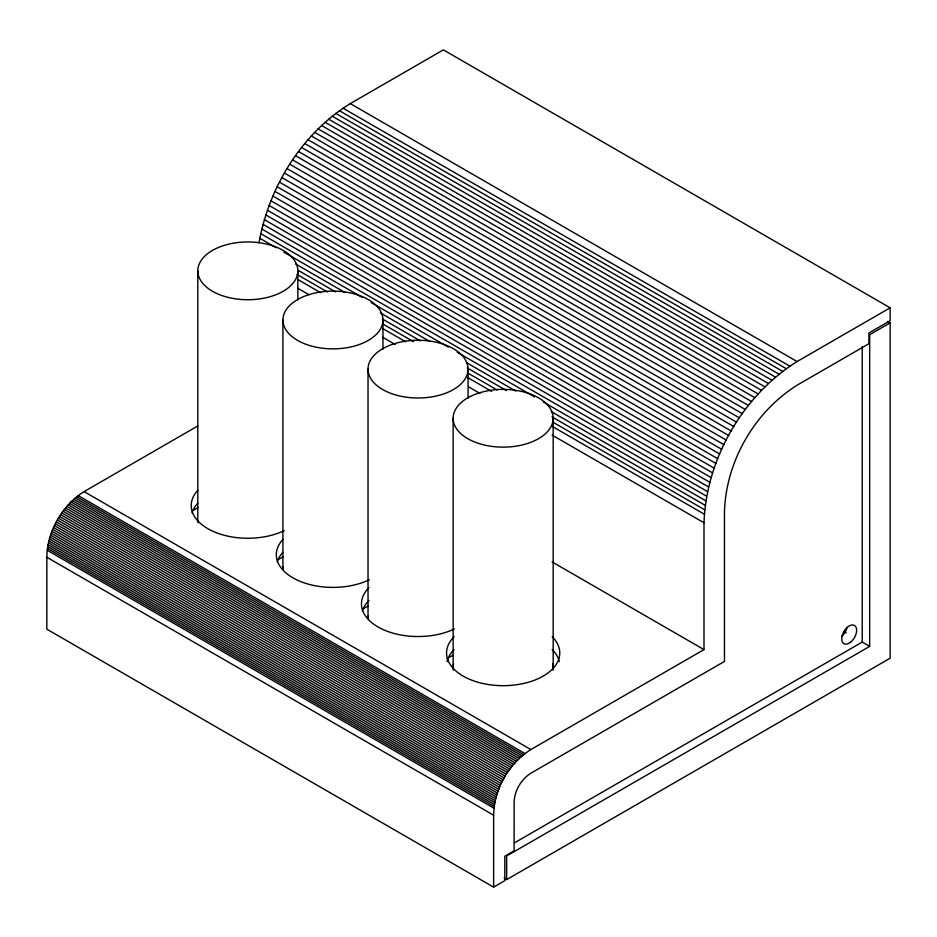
<?xml version="1.0" encoding="UTF-8"?>
<svg xmlns="http://www.w3.org/2000/svg" width="937" height="937" viewBox="0 0 937 937"><rect width="100%" height="100%" fill="white"/><g stroke="black" fill="none" stroke-linecap="round" stroke-linejoin="round"><path stroke-width="1.41" d="M197.812 425.948L84.084 491.609C62.029 505.512 47.307 531.15 46.862 557.269L46.85 629.184L493.635 887.128L504.797 880.675L504.809 856.172L514.108 850.796L514.12 804.016C513.851 791.507 520.925 779.057 531.677 772.732L724.465 661.428L724.465 511.415C726.152 461.039 754.683 411.624 797.469 384.966L868.927 343.715L868.927 332.963L890.15 320.712L890.15 307.816L443.365 49.872L350.286 103.609C301.562 133.663 268.978 186.978 258.999 242.824M493.635 887.128L493.647 815.213C494.092 789.106 508.814 763.456 530.869 749.553L703.992 649.599L703.992 522.776C706.381 458.591 742.678 395.73 797.071 361.553L890.15 307.816M192.999 510.501L198.07 507.573M278.102 559.635L283.173 556.707M363.216 608.781L368.288 605.852M506.659 879.609L890.15 658.196L890.15 322.867L869.677 334.685L869.677 646.378L506.659 855.961L506.659 879.609L504.129 878.145M447.066 658.641L453.403 654.986M514.39 842.902L862.227 642.079L869.677 646.378M887.62 321.403L890.15 322.867M350.286 103.609L797.071 361.553M342.989 108.153L789.762 366.109M339.346 110.671L786.131 368.616M335.727 113.342L782.512 371.286M332.131 116.165L778.916 374.109M328.559 119.128L775.344 377.072M325.022 122.232L771.807 380.176M321.532 125.476L768.305 383.42M318.076 128.849L764.85 386.805M314.668 132.351L761.453 390.307M311.318 135.982L758.103 393.927M308.027 139.718L754.812 397.663M304.806 143.572L751.591 401.516M301.655 147.531L748.44 405.475M298.575 151.583L745.36 409.528M295.577 155.729L742.362 413.674M292.66 159.958L739.445 417.902M289.838 164.268L736.623 422.212M287.109 168.648L733.894 426.593M284.473 173.087L731.258 431.032M281.943 177.597L728.717 435.541M279.507 182.153L726.292 440.097M277.188 186.756L723.973 444.7M274.986 191.394L721.771 449.338M272.901 196.056L719.675 454.012M270.922 200.752L717.707 458.697M269.083 205.461L715.856 463.405M267.35 210.181L714.135 468.125M265.757 214.889L712.542 472.845M264.293 219.609L711.078 477.554M262.957 224.306L709.742 482.25M261.763 228.991L708.548 486.935M260.709 233.641L707.482 491.585M259.783 238.256L276.239 247.755M283.829 252.135L362.303 297.439M371.157 302.557L448.366 347.135M457.221 352.242L534.43 396.82M543.296 401.938L706.568 496.2M295.705 264.023L345.062 292.52M380.504 312.981L429.86 341.478M466.567 362.666L515.924 391.162M551.366 411.624L705.784 500.78M297.591 270.008L335.563 291.922M382.39 318.967L420.362 340.892M467.188 367.925L506.425 390.577M551.987 416.883L705.139 505.301M297.088 274.471L327.47 292.016M383.151 324.167L413.533 341.7M467.961 373.125L497.067 389.933M552.76 422.083L704.636 509.775M298.001 279.613L320.782 292.766M382.8 328.571L405.58 341.724M467.598 377.529L491.644 391.42M552.397 426.487L704.273 514.179M297.708 288.209L309.105 294.792M382.507 337.168L395.168 344.476M468.582 386.864L479.967 393.435M552.116 435.084L703.992 522.776M843.733 631.397L846.216 632.838M552.116 561.919L703.992 649.599M84.084 491.609L530.869 749.553M78.158 495.579L524.943 753.524M76.693 496.727L523.478 754.672M75.241 497.945L522.026 755.89M73.8 499.21L520.585 757.155M72.383 500.545L519.168 758.49M70.978 501.927L517.763 759.872M69.596 503.356L516.381 761.301M68.237 504.844L515.022 762.788M66.902 506.378L513.687 764.323M65.602 507.948L512.387 765.892M64.325 509.564L511.11 767.52M63.084 511.227L509.857 769.172M61.865 512.926L508.65 770.87M60.694 514.659L507.479 772.603M59.558 516.416L506.331 774.36M58.457 518.208L505.23 776.152M57.391 520.023L504.176 777.979M56.384 521.874L503.157 779.818M55.412 523.736L502.185 781.681M54.487 525.61L501.26 783.555M53.608 527.508L500.381 785.452M52.777 529.405L499.562 787.349M51.992 531.326L498.777 789.27M51.266 533.235L498.051 791.191M50.586 535.156L497.371 793.1M49.966 537.077L496.751 795.021M49.403 538.998L496.177 796.942M48.888 540.907L495.661 798.851M48.431 542.804L495.204 800.748M48.033 544.69L494.806 802.634M47.682 546.552L494.467 804.508M47.4 548.403L494.186 806.347M47.178 550.23L493.963 808.186M46.862 557.269L493.647 815.213M862.227 346.491L862.227 642.079M553.181 418.265A50.024 28.883 0 0 1 478.151 443.271A50.024 28.883 0 0 1 478.151 393.247A50.024 28.883 0 0 1 553.181 418.265L553.181 667.612M468.067 369.119A50.024 28.883 0 0 1 393.036 394.137A50.024 28.883 0 0 1 393.036 344.113A50.024 28.883 0 0 1 468.067 369.119L468.067 398.284M453.145 418.265L453.145 667.612M382.964 319.985A50.024 28.883 0 0 1 307.933 344.992A50.024 28.883 0 0 1 307.933 294.979A50.024 28.883 0 0 1 382.964 319.985L382.964 349.15M368.03 369.119L368.03 618.479A50.024 28.883 0 0 1 368.218 615.96M297.849 270.84A50.024 28.883 0 0 1 222.819 295.858A50.024 28.883 0 0 1 222.819 245.834A50.024 28.883 0 0 1 297.849 270.84L297.849 300.004M282.915 319.985L282.915 569.333A50.024 28.883 0 0 1 283.103 566.826M197.801 270.84L197.801 520.199A50.024 28.883 0 0 0 198 522.705M847.083 627.251A10.53 6.079 -60 0 1 841.813 636.375M362.314 611.076A56.607 32.678 0 0 1 369.026 600.418M447.043 661.627A56.607 32.678 0 0 1 454.14 649.552M552.186 649.552A56.607 32.678 0 0 1 559.284 661.627M277.2 561.931A56.607 32.678 0 0 1 282.904 552.338M192.085 512.797A56.607 32.678 0 0 1 197.789 503.204M552.186 636.656A56.607 32.678 0 0 1 503.157 685.673A56.607 32.678 0 0 1 454.14 636.656M454.445 628.891A56.607 32.678 0 0 1 381.675 628.891A56.607 32.678 0 0 1 369.026 587.522M369.33 579.745A56.607 32.678 0 0 1 297.369 580.144A56.607 32.678 0 0 1 282.904 539.443M284.216 530.611A56.607 32.678 0 0 1 212.266 530.998A56.607 32.678 0 0 1 197.789 490.309M552.76 663.841A50.024 28.883 0 0 1 552.994 670.131M453.332 670.131A50.024 28.883 0 0 1 453.567 663.841M851.124 641.751A10.53 6.079 -60 0 0 854.462 625.436A10.53 6.079 -60 0 0 842 636.481A10.53 6.079 -60 0 0 851.124 641.751"/></g></svg>
